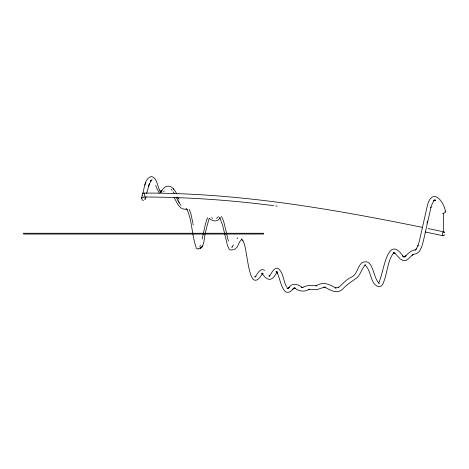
<?xml version="1.0" encoding="UTF-8"?>
<svg xmlns="http://www.w3.org/2000/svg" width="469" height="469" viewBox="0 0 469 469"><rect width="100%" height="100%" fill="white"/><g stroke="black" fill="none" stroke-linecap="round" stroke-linejoin="round"><path stroke-width="0.7" d="M205.281 233.797C203.599 238.492 205.1 247.65 198.446 248.898C199.46 249.01 195.456 249.057 196.036 247.14C191.639 234.858 192.396 221.016 186.873 209.168L187.19 209.62L186.052 208.986L186.68 209.016C179.498 210.81 176.831 202.039 174.063 197.39M204.683 227.26L202.145 239.172M145.413 198.956L145.982 196.271M146.551 193.591L149.4 183.83L148.351 186.797M141.55 198.147L142.113 195.52M142.394 194.207C144.716 188.737 144.241 178.208 151.475 176.52C158.053 178.478 157.004 187.94 161.189 192.437L159.935 190.777L160.75 191.85L160.158 191.528L160.902 191.915L160.216 191.856L160.996 191.768L160.287 192.009L161.934 190.772L161.436 191.264C166.372 182.429 173.507 186.193 176.631 193.932M204.847 226.556L206.659 219.732L207.644 217.634M205.41 233.116C205.991 229.077 208.476 221.198 209.197 218.261C212.316 221.62 218.237 222.388 220.231 217.417M144.851 185.05L145.759 182.447M149.4 183.83L149.218 184.352L151.118 180.624L150.608 181.104L152.144 179.703M199.747 246.882L200.486 245.158M426.884 222.998L427.769 221.028M378.671 282.819C383.63 274.646 386.819 232.325 403.106 256.279L402.59 255.892L404.178 256.965L403.487 256.848L405.058 256.713L404.436 256.883L406.019 255.757L405.562 256.156C408.212 253.049 411.424 250.206 415.669 249.83L415.036 250.012L416.636 248.734L416.185 249.109L418.078 245.393L417.92 245.862L419.438 240.72L427.195 206.354C431.468 187.606 443.293 199.36 445.521 211.601M233.533 244.906L231.75 247.31L232.331 247.028M237.074 238.827L237.801 237.795M201.834 247.128L202.708 245.897M163.523 191.862L164.185 191.112M365.38 264.651C361.863 268.432 360.825 273.884 357.208 277.601C352.043 281.418 346.532 284.601 342.294 289.549C336.619 294.327 329.983 290.053 324.783 287.098L325.404 287.204L323.798 287.286L324.407 287.122L316.81 289.701L308.725 289.314L309.376 289.139C304.434 292.38 298.988 291.454 294.585 287.931L295.265 288.03L293.641 288.218L294.303 288.042L292.873 289.074L293.418 288.617C282.895 301.098 280.55 278.991 277.208 272.911L277.519 273.439L275.965 271.539L277.273 272.032L276.546 272.108L277.202 271.932M216.531 218.413L218.501 216.625M150.608 181.104L151.598 180.202L150.883 180.43L151.704 180.313L151.012 180.243M276.44 272.512L276.98 272.061C272.155 281.488 267.729 281.758 261.673 273.011L263.056 273.884L262.458 273.509M143.661 193.093C237.695 192.683 330.745 208.676 422.581 227.412M145.472 197.027C188.321 197.138 231.141 200.199 273.632 205.657M143.479 200.515L141.984 199.847M275.801 205.938L277.255 206.131M262.3 273.404L262.968 273.497L262.095 273.773L262.622 273.321C247.45 298.823 248.259 246.448 242.643 240.392L242.866 240.832L241.412 239.032L241.981 239.354L241.353 239.208L241.975 239.249L241.248 239.477L241.793 239.249L239.8 241.611L237.285 246.846L234.963 249.168L231.792 250.018L229.974 249.707L229.171 249.121L227.547 245.785L222.711 225.589L219.697 217.417M270.208 275.86L268.866 275.936L269.628 275.649L269.077 276.1C272.014 273.62 273.128 267.5 277.912 268.209C283.557 272.512 283.241 280.919 286.506 286.782M256.121 276.733L254.802 276.804L255.505 276.563L254.96 277.027C257.329 274.57 259.973 267.178 264.592 270.367M428.244 228.573L443.996 231.891M425.231 231.979L443.076 235.731M378.929 283.27L379.286 283.423C372.749 278.123 373.605 257.276 362.103 262.628C357.231 266.445 357.419 274.441 351.345 277.22C346.034 279.389 342.804 284.302 338.255 287.462L338.712 287.292L335.534 287.989L336.091 288.072C328.751 284.413 323.938 281.054 315.948 285.932L316.587 285.756L308.362 285.392L302.394 287.415L303.056 287.239L301.397 287.315L302.071 287.415C298.202 284.155 292.099 282.467 288.851 287.573L289.396 287.128L287.55 288.529L288.212 288.353L287.35 288.535L288.03 288.634L287.204 288.312L287.814 288.699L286.987 287.726L287.333 288.3M435.039 200.128L435.607 200.521L433.954 200.081L435.32 199.999L433.731 200.843L434.194 200.445L432.395 203.341L430.876 207.533L431.017 207.122L423.284 241.429L421.555 247.227L419.35 251.431L416.865 253.495L413.107 254.485L413.74 254.304L412.087 255.183L412.562 254.778L408.581 258.671L406.166 260.401L403.428 260.77L400.18 258.906L394.576 252.891L395.097 253.283L393.473 252.691L394.142 252.791L393.21 253.254L393.608 252.855C387.218 261.415 387.517 273.134 383.349 282.748C382.81 284.853 381.039 286.805 378.741 286.741C370.018 284.671 371.483 269.992 364.847 264.921M211.595 217.616L212.58 218.46M177.042 197.326L179.017 199.079L177.042 197.191M171.132 189.277L172.117 190.391M180.331 204.49L180.993 205.381M173.284 188.737L173.665 189.288M159.278 193.152L156.652 187.887M221.462 216.49L223.437 220.688L225.249 227.647M173.102 191.745L174.087 193.316M178.027 200.673L180.002 204.038M176.057 197.091L179.017 202.444M189.218 209.356L190.865 213.659L192.835 222.881M155.69 185.384L156.412 187.283M228.374 241.177L226.82 234.606M225.413 228.333L226.398 232.73M192.964 223.566L193.21 224.938M443.563 213.542L443.563 232.313M142.312 199.155A1.976 0.95 10.3 0 1 142.037 197.701A1.976 0.95 10.3 0 1 144.927 198.1A1.976 0.95 10.3 0 1 144.651 199.483M444.841 211.15A1.976 0.979 -16 0 1 445.181 212.451A1.976 0.979 -16 0 1 442.584 213.254M142.353 195.866A1.976 1.243 90 0 1 142.254 195.327M142.318 194.354A1.976 1.243 90 0 1 144.393 193.697A1.976 1.243 90 0 1 143.831 196.945M444.53 234.705A1.976 1.231 -78.6 0 1 442.566 235.327A1.976 1.231 -78.6 0 1 442.935 232.296A1.976 1.231 -78.6 0 1 444.753 232.917M201.881 247.081L200.41 248.189L201.881 247.081M263.514 233.263L23.45 233.263L23.45 234.049L263.514 234.049L263.514 233.263"/></g></svg>
